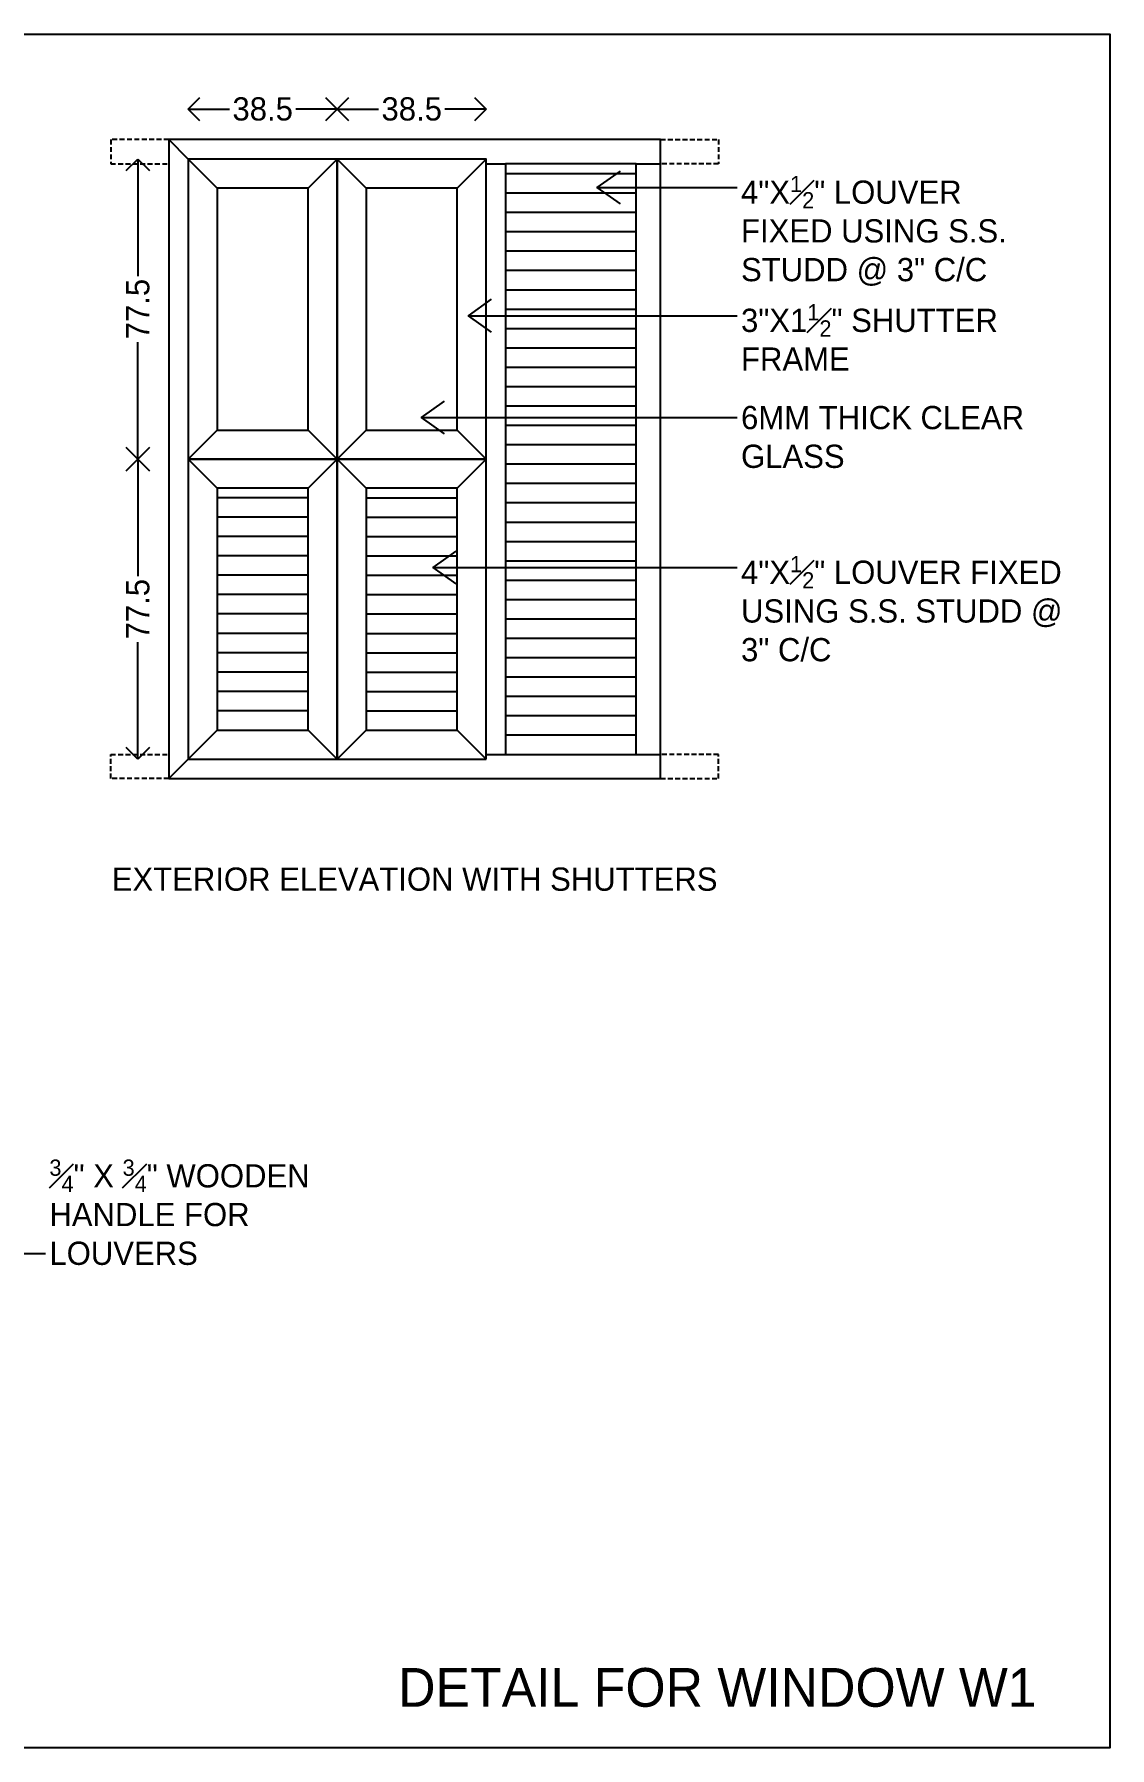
# Model space of a CAD drawing. Header units: metres. Extents: x -16 to 65907, y -5261 to 15511.
# Drawn here: x 32068.5 to 32346.3, y 9332.1 to 9774.6 of the extents above; entities that cross this region are included whole.
import ezdxf

# ---------------------------------------------------------------- set-up
doc = ezdxf.new("R2010")
doc.units = ezdxf.units.M
doc.header["$PDMODE"] = 67
doc.header["$PDSIZE"] = -5
doc.linetypes.add('DASHED', pattern=[19.05, 12.7, -6.35])
doc.layers.get('0').update_dxf_attribs({"color": 6})
for name, color, linetype in [('BC-DIMENSION', 8, 'Continuous'), ('BC-GREYCOLOR', 8, 'Continuous'), ('BC-TEXT', 7, 'Continuous'), ('BC-WHITECOLOR', 7, 'Continuous')]:
    doc.layers.add(name, color=color, linetype=linetype)
doc.styles.add('BC-1IN10-3', font='FreeSans.ttf', dxfattribs={"height": 6})
doc.styles.add('BC-1IN50-1', font='FreeSans.ttf', dxfattribs={"height": 10})
doc.dimstyles.new('BC-1IN10-3', dxfattribs={"dimtxt": 6, "dimasz": 6, "dimexe": 0.18, "dimexo": 0.0625, "dimgap": 1, "dimtad": 0, "dimtoh": 1, "dimzin": 12, "dimdsep": 46, "dimtxsty": 'BC-1IN10-3', "dimblk": 'OPEN90', "dimcen": 0.09, "dimse1": 1, "dimse2": 1, "dimclrd": 256, "dimclre": 256, "dimclrt": 7, "dimadec": 0, "dimazin": 0, "dimtfac": 1, "dimtdec": 1, "dimtofl": 0, "dimtmove": 1, "dimatfit": 3, "dimldrblk": 'OPEN90', "dimfxl": 1, "dimtolj": 1, "dimtzin": 0, "dimlwd": -3, "dimarcsym": 0})
doc.dimstyles.new('BC-1IN50-1', dxfattribs={"dimtxt": 10, "dimasz": 10, "dimexe": 0.18, "dimexo": 0.0625, "dimgap": 1, "dimtad": 0, "dimdec": 1, "dimzin": 12, "dimdsep": 46, "dimtxsty": 'BC-1IN50-1', "dimblk": 'OPEN90', "dimcen": 0.09, "dimse1": 1, "dimse2": 1, "dimclrd": 8, "dimclre": 256, "dimclrt": 7, "dimadec": 0, "dimazin": 0, "dimtfac": 1, "dimtdec": 0, "dimtofl": 0, "dimtmove": 1, "dimatfit": 3, "dimfxl": 1, "dimtolj": 1, "dimtzin": 0, "dimlwd": -3, "dimarcsym": 0})

# ---------------------------------------------------------------- blocks, each defined once
blk = doc.blocks.new('_OPEN90')
at = {"color": 0, "linetype": 'ByBlock'}
for p, q in [((0, 0), (-1, 0)), ((-0.5, 0.5), (0, 0)), ((0, 0), (-0.5, -0.5))]:
    blk.add_line(p, q, dxfattribs=at)
blk = doc.blocks.new('*D802')
at = {"layer": 'BC-DIMENSION', "lineweight": -3}
for p, q in [((32095.27, 9736.35), (32095.27, 9712.13)), ((32095.27, 9670.85), (32095.27, 9695.08))]:
    blk.add_line(p, q, dxfattribs=at)
at = {"layer": 'Defpoints', "color": 0}
for p in [(32095.27, 9742.35), (32108.26, 9742.35), (32108.26, 9664.85)]:
    blk.add_point(p, dxfattribs=at)
at = {"layer": 'BC-DIMENSION', "lineweight": -3, "xscale": 6, "yscale": 6, "zscale": 6}
for p, rotation in [((32095.27, 9742.35), 90), ((32095.27, 9664.85), 270)]:
    blk.add_blockref('_OPEN90', p, dxfattribs=dict(at, rotation=rotation))
at = {"layer": 'BC-DIMENSION', "color": 7, "insert": (32095.27, 9703.6), "char_height": 6, "attachment_point": 5, "rotation": 90, "style": 'BC-1IN10-3'}
blk.add_mtext('\\A1;77.5', dxfattribs=at)
blk = doc.blocks.new('*D803')
at = {"layer": 'BC-DIMENSION', "lineweight": -3}
for p, q in [((32095.27, 9658.85), (32095.27, 9634.63)), ((32095.27, 9593.35), (32095.27, 9617.58))]:
    blk.add_line(p, q, dxfattribs=at)
at = {"layer": 'Defpoints', "color": 0}
for p in [(32108.26, 9664.85), (32095.27, 9587.35), (32108.26, 9587.35)]:
    blk.add_point(p, dxfattribs=at)
at = {"layer": 'BC-DIMENSION', "lineweight": -3, "xscale": 6, "yscale": 6, "zscale": 6}
for p, rotation in [((32095.27, 9664.85), 90), ((32095.27, 9587.35), 270)]:
    blk.add_blockref('_OPEN90', p, dxfattribs=dict(at, rotation=rotation))
at = {"layer": 'BC-DIMENSION', "color": 7, "insert": (32095.27, 9626.1), "char_height": 6, "attachment_point": 5, "rotation": 90, "style": 'BC-1IN10-3'}
blk.add_mtext('\\A1;77.5', dxfattribs=at)
blk = doc.blocks.new('*D804')
at = {"layer": 'BC-DIMENSION', "lineweight": -3}
for p, q in [((32114.26, 9755.25), (32118.93, 9755.25)), ((32140.76, 9755.25), (32136.09, 9755.25))]:
    blk.add_line(p, q, dxfattribs=at)
at = {"layer": 'Defpoints', "color": 0}
for p in [(32108.26, 9755.25), (32108.26, 9742.35), (32146.76, 9742.35)]:
    blk.add_point(p, dxfattribs=at)
at = {"layer": 'BC-DIMENSION', "lineweight": -3, "xscale": 6, "yscale": 6, "zscale": 6, "rotation": 180}
blk.add_blockref('_OPEN90', (32108.26, 9755.25), dxfattribs=at)
at = {"layer": 'BC-DIMENSION', "lineweight": -3, "xscale": 6, "yscale": 6, "zscale": 6}
blk.add_blockref('_OPEN90', (32146.76, 9755.25), dxfattribs=at)
at = {"layer": 'BC-DIMENSION', "color": 7, "insert": (32127.51, 9755.25), "char_height": 6, "attachment_point": 5, "style": 'BC-1IN10-3'}
blk.add_mtext('\\A1;38.5', dxfattribs=at)
blk = doc.blocks.new('*D805')
at = {"layer": 'BC-DIMENSION', "lineweight": -3}
for p, q in [((32152.76, 9755.25), (32157.43, 9755.25)), ((32179.26, 9755.25), (32174.59, 9755.25))]:
    blk.add_line(p, q, dxfattribs=at)
at = {"layer": 'Defpoints', "color": 0}
for p in [(32185.26, 9755.25), (32146.76, 9742.35), (32185.26, 9742.35)]:
    blk.add_point(p, dxfattribs=at)
at = {"layer": 'BC-DIMENSION', "lineweight": -3, "xscale": 6, "yscale": 6, "zscale": 6, "rotation": 180}
blk.add_blockref('_OPEN90', (32146.76, 9755.25), dxfattribs=at)
at = {"layer": 'BC-DIMENSION', "lineweight": -3, "xscale": 6, "yscale": 6, "zscale": 6}
blk.add_blockref('_OPEN90', (32185.26, 9755.25), dxfattribs=at)
at = {"layer": 'BC-DIMENSION', "color": 7, "insert": (32166.01, 9755.25), "char_height": 6, "attachment_point": 5, "style": 'BC-1IN10-3'}
blk.add_mtext('\\A1;38.5', dxfattribs=at)

msp = doc.modelspace()

# ---------------------------------------------------------------- linework, layer by layer
at = {"layer": 'BC-GREYCOLOR'}
for p, q in [((32108.26, 9742.352), (32103.26, 9747.352)), ((32115.76, 9734.852), (32108.26, 9742.352)), ((32146.76, 9742.352), (32139.26, 9734.852)), ((32154.26, 9734.852), (32146.76, 9742.352)), ((32177.76, 9734.852), (32185.26, 9742.352)), ((32185.26, 9741.102), (32190.26, 9741.102)), ((32224.01, 9741.102), (32230.26, 9741.102)), ((32190.26, 9738.602), (32224.01, 9738.602)), ((32190.26, 9733.602), (32224.01, 9733.602)), ((32190.26, 9728.602), (32224.01, 9728.602)), ((32190.26, 9723.602), (32224.01, 9723.602)), ((32190.26, 9718.602), (32224.01, 9718.602)), ((32190.26, 9713.602), (32224.01, 9713.602)), ((32190.26, 9708.602), (32224.01, 9708.602)), ((32190.26, 9703.602), (32224.01, 9703.602)), ((32190.26, 9698.602), (32224.01, 9698.602)), ((32190.26, 9693.602), (32224.01, 9693.602)), ((32190.26, 9688.602), (32224.01, 9688.602)), ((32190.26, 9683.602), (32224.01, 9683.602)), ((32190.26, 9678.602), (32224.01, 9678.602)), ((32190.26, 9673.602), (32224.01, 9673.602)), ((32115.76, 9672.352), (32108.26, 9664.852)), ((32139.26, 9672.352), (32146.76, 9664.852)), ((32146.76, 9664.852), (32154.26, 9672.352)), ((32177.76, 9672.352), (32185.26, 9664.852)), ((32108.26, 9664.852), (32115.76, 9657.352)), ((32139.26, 9657.352), (32146.76, 9664.852)), ((32146.76, 9664.852), (32154.26, 9657.352)), ((32185.26, 9664.852), (32177.76, 9657.352)), ((32190.26, 9668.602), (32224.01, 9668.602)), ((32190.26, 9663.602), (32224.01, 9663.602)), ((32190.26, 9658.602), (32224.01, 9658.602)), ((32139.26, 9654.852), (32115.76, 9654.852)), ((32154.26, 9654.852), (32177.76, 9654.852)), ((32190.26, 9653.602), (32224.01, 9653.602)), ((32139.26, 9649.852), (32115.76, 9649.852)), ((32154.26, 9649.852), (32177.76, 9649.852)), ((32190.26, 9648.602), (32224.01, 9648.602)), ((32139.26, 9644.852), (32115.76, 9644.852)), ((32154.26, 9644.852), (32177.76, 9644.852)), ((32190.26, 9643.602), (32224.01, 9643.602)), ((32139.26, 9639.852), (32115.76, 9639.852)), ((32154.26, 9639.852), (32177.76, 9639.852)), ((32190.26, 9638.602), (32224.01, 9638.602)), ((32139.26, 9634.852), (32115.76, 9634.852)), ((32154.26, 9634.852), (32177.76, 9634.852)), ((32190.26, 9633.602), (32224.01, 9633.602)), ((32139.26, 9629.852), (32115.76, 9629.852)), ((32154.26, 9629.852), (32177.76, 9629.852)), ((32139.26, 9624.852), (32115.76, 9624.852)), ((32154.26, 9624.852), (32177.76, 9624.852)), ((32190.26, 9628.602), (32224.01, 9628.602)), ((32190.26, 9623.602), (32224.01, 9623.602)), ((32139.26, 9619.852), (32115.76, 9619.852)), ((32154.26, 9619.852), (32177.76, 9619.852)), ((32190.26, 9618.602), (32224.01, 9618.602)), ((32139.26, 9614.852), (32115.76, 9614.852)), ((32154.26, 9614.852), (32177.76, 9614.852)), ((32190.26, 9613.602), (32224.01, 9613.602)), ((32139.26, 9609.852), (32115.76, 9609.852)), ((32154.26, 9609.852), (32177.76, 9609.852)), ((32190.26, 9608.602), (32224.01, 9608.602)), ((32139.26, 9604.852), (32115.76, 9604.852)), ((32154.26, 9604.852), (32177.76, 9604.852)), ((32190.26, 9603.602), (32224.01, 9603.602)), ((32139.26, 9599.852), (32115.76, 9599.852)), ((32154.26, 9599.852), (32177.76, 9599.852)), ((32190.26, 9598.602), (32224.01, 9598.602)), ((32115.76, 9594.852), (32108.26, 9587.352)), ((32139.26, 9594.852), (32146.76, 9587.352)), ((32146.76, 9587.352), (32154.26, 9594.852)), ((32177.76, 9594.852), (32185.26, 9587.352)), ((32190.26, 9593.602), (32224.01, 9593.602)), ((32108.26, 9587.352), (32103.26, 9582.352)), ((32185.26, 9588.602), (32190.26, 9588.602)), ((32224.01, 9588.602), (32230.26, 9588.602))]:
    msp.add_line(p, q, dxfattribs=at)
at = {"layer": 'BC-GREYCOLOR', "linetype": 'DASHED', "ltscale": 0.1}
for points in [[(32103.26, 9747.352), (32088.26, 9747.352), (32088.26, 9741.102), (32103.26, 9741.102)], [(32230.26, 9747.352), (32245.26, 9747.352), (32245.26, 9741.102), (32230.26, 9741.102)], [(32103.26, 9582.352), (32088.26, 9582.352), (32088.26, 9588.602), (32103.26, 9588.602)], [(32230.26, 9582.352), (32245.26, 9582.352), (32245.26, 9588.602), (32230.26, 9588.602)]]:
    msp.add_lwpolyline(points, dxfattribs=at)
at = {"layer": 'BC-WHITECOLOR'}
msp.add_line((32185.26, 9587.352), (32185.26, 9742.352), dxfattribs=at)
for points in [[(32230.26, 9582.352), (32230.26, 9747.352), (32103.26, 9747.352), (32103.26, 9582.352)], [(32146.76, 9664.852), (32146.76, 9742.352), (32108.26, 9742.352), (32108.26, 9664.852)], [(32185.26, 9664.852), (32185.26, 9742.352), (32146.76, 9742.352), (32146.76, 9664.852)], [(32190.26, 9588.602), (32224.01, 9588.602), (32224.01, 9741.102), (32190.26, 9741.102), (32190.26, 9588.602)], [(32139.26, 9672.352), (32139.26, 9734.852), (32115.76, 9734.852), (32115.76, 9672.352)], [(32177.76, 9672.352), (32177.76, 9734.852), (32154.26, 9734.852), (32154.26, 9672.352)], [(32146.76, 9587.352), (32146.76, 9664.852), (32108.26, 9664.852), (32108.26, 9587.352)], [(32185.26, 9587.352), (32185.26, 9664.852), (32146.76, 9664.852), (32146.76, 9587.352)], [(32139.26, 9594.852), (32139.26, 9657.352), (32115.76, 9657.352), (32115.76, 9594.852)], [(32177.76, 9594.852), (32177.76, 9657.352), (32154.26, 9657.352), (32154.26, 9594.852)]]:
    msp.add_lwpolyline(points, close=True, dxfattribs=at)
msp.add_lwpolyline([(32185.26, 9742.352), (32108.26, 9742.352), (32108.26, 9587.352), (32185.26, 9587.352)], dxfattribs=at)
at = {"layer": 'Defpoints'}
msp.add_lwpolyline([(31794.314, 9332.065), (31794.314, 9774.565), (32346.314, 9774.565), (32346.314, 9332.065)], close=True, dxfattribs=at)

# ---------------------------------------------------------------- texts
at = {"layer": 'BC-TEXT', "color": 7, "char_height": 6, "style": 'BC-1IN10-3'}
for s, insert, width, attachment_point in [('{\\A1;4"X\\H1x;{\\H0.7x;\\S1#2;}" LOUVER FIXED USING S.S. STUDD @ 3" C/C}', (32251.075, 9737.993), 80.64941, 1), ('{\\A1;3"X1\\H1x;{\\H0.7x;\\S1#2;}" SHUTTER FRAME}', (32251.075, 9704.883), 89.47914, 1), ('{\\A1;\\H1x;6MM THICK CLEAR GLASS}', (32251.075, 9678.581), 73.45353, 1), ('{\\A1;\\H1x;4"X\\H1x;{\\H0.7x;\\S1#2;}" LOUVER FIXED USING S.S. STUDD @ 3" C/C}', (32251.075, 9639.84), 84.44656, 1), ('{\\A1;{\\H0.7x;\\S3#4;}" X {\\H0.7x;\\S3#4;}" WOODEN HANDLE FOR LOUVERS}', (32072.416, 9456.674), 73.11827, 7)]:
    msp.add_mtext(s, dxfattribs=dict(at, insert=insert, width=width, attachment_point=attachment_point))
at = {"layer": 'BC-TEXT', "attachment_point": 5, "style": 'BC-1IN10-3'}
for s, insert, char_height, width in [('{\\pxqc;EXTERIOR ELEVATION WITH SHUTTERS}', (32166.76, 9556.339), 6, 165.16731), ('{\\pxqc;DETAIL FOR WINDOW W1}', (32244.959, 9347.576), 10, 258.49544)]:
    msp.add_mtext(s, dxfattribs=dict(at, insert=insert, char_height=char_height, width=width))

# ---------------------------------------------------------------- dimensions: what is measured, and where the dimension line sits
at = {"layer": 'BC-DIMENSION'}
for base, p2, picture, middle in [((32108.26, 9755.248), (32108.26, 9742.352), '*D804', (32127.51, 9755.248)), ((32185.26, 9755.248), (32185.26, 9742.352), '*D805', (32166.01, 9755.248))]:
    dim = msp.add_linear_dim(base=base, p1=(32146.76, 9742.352), p2=p2, dimstyle='BC-1IN10-3', override={"dimlfac": 1}, dxfattribs=at)
    dim.commit()
    dim.dimension.update_dxf_attribs({"geometry": picture, "text_midpoint": middle})
for base, p2, picture, middle in [((32095.268, 9742.352), (32108.26, 9742.352), '*D802', (32095.268, 9703.602)), ((32095.268, 9587.352), (32108.26, 9587.352), '*D803', (32095.268, 9626.102))]:
    dim = msp.add_linear_dim(base=base, p1=(32108.26, 9664.852), p2=p2, angle=90, dimstyle='BC-1IN10-3', override={"dimlfac": 1}, dxfattribs=at)
    dim.commit()
    dim.dimension.update_dxf_attribs({"geometry": picture, "text_midpoint": middle})

# ---------------------------------------------------------------- leaders
at = {"layer": 'BC-TEXT', "annotation_type": 0, "has_hookline": 1, "hookline_direction": 0}
for points, dimstyle, override, text_width in [([(32213.908, 9734.993), (32250.075, 9734.993)], 'BC-1IN50-1', {"dimtxt": 6, "dimasz": 6, "dimtad": 0, "dimtoh": 1, "dimdec": 2, "dimtxsty": 'BC-1IN10-3', "dimclrd": 256, "dimtdec": 1, "dimldrblk": 'OPEN90'}, 67.597), ([(32180.652, 9701.883), (32250.075, 9701.883)], 'BC-1IN50-1', {"dimtxt": 6, "dimasz": 6, "dimtad": 0, "dimtoh": 1, "dimdec": 2, "dimtxsty": 'BC-1IN10-3', "dimclrd": 256, "dimtdec": 1, "dimldrblk": 'OPEN90'}, 66.099), ([(32168.503, 9675.581), (32250.075, 9675.581)], 'BC-1IN50-1', {"dimtxt": 6, "dimasz": 6, "dimtad": 0, "dimtoh": 1, "dimdec": 2, "dimtxsty": 'BC-1IN10-3', "dimclrd": 256, "dimtdec": 1, "dimldrblk": 'OPEN90'}, 55.737), ([(32171.525, 9636.84), (32250.075, 9636.84)], 'BC-1IN50-1', {"dimtxt": 6, "dimasz": 6, "dimtad": 0, "dimtoh": 1, "dimdec": 2, "dimtxsty": 'BC-1IN10-3', "dimclrd": 256, "dimtdec": 1, "dimldrblk": 'OPEN90'}, 82.551), ([(32001.695, 9421.498), (32001.695, 9459.674), (32071.416, 9459.674)], 'BC-1IN10-3', {"dimtad": 0}, 68.329)]:
    msp.add_leader(points, dimstyle=dimstyle, override=override, dxfattribs=dict(at, text_width=text_width))

doc.saveas('drawing.dxf')
